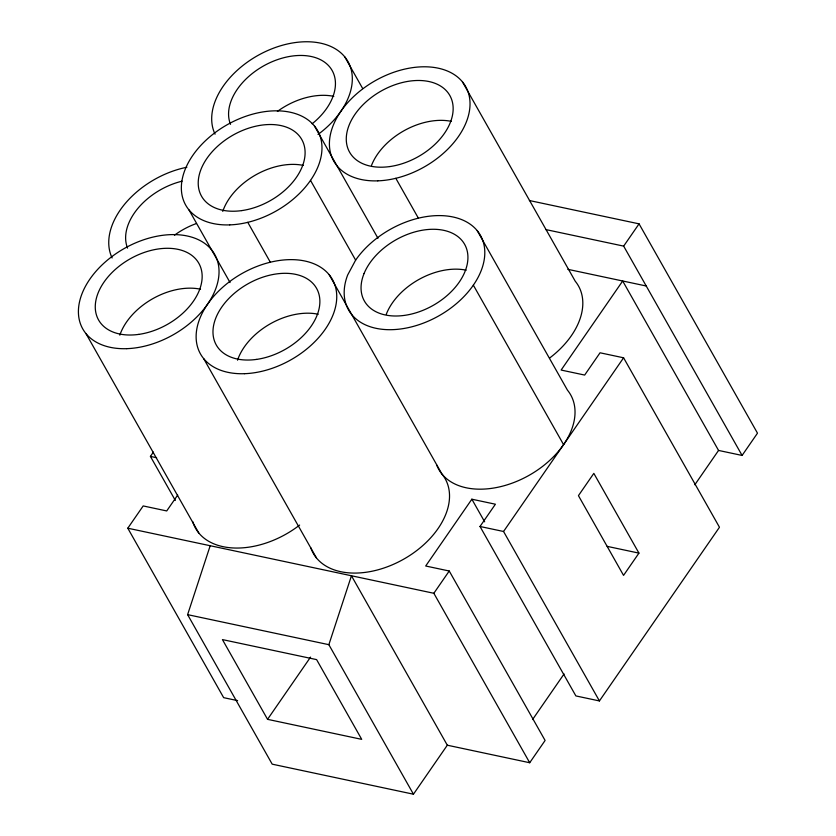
<?xml version="1.0" encoding="UTF-8"?>
<svg xmlns="http://www.w3.org/2000/svg" width="836" height="836" viewBox="0 0 836 836"><rect width="100%" height="100%" fill="white"/><g stroke="black" fill="none" stroke-linecap="round" stroke-linejoin="round"><path stroke-width="1.25" d="M413.454 794.2L328.861 644.681L351.444 575.764L447.312 745.21L413.454 794.2L272.202 764.167L187.609 614.648L210.191 545.73M386.295 314.273L386.619 313.416A57.579 37.693 -29.5 0 1 466.206 270.185M355.634 260.132L347.682 274.96A75.762 49.606 -29.5 0 0 422.849 323.333A75.762 49.606 -29.5 0 0 474.231 227.476A75.762 49.606 -29.5 0 0 355.634 260.132L310.511 180.388M175.351 500.461L150.417 456.404L153.385 452.109M237.612 700.62L223.661 697.663L127.793 528.206L143.186 505.937L166.719 510.942L177.713 495.037M267.551 719.336L222.428 639.592L316.604 659.614L361.716 739.358L267.551 719.336L310.564 657.096M639.059 223.849L757.489 433.173L742.096 455.442L623.666 246.118L639.059 223.849L529.387 200.535M742.096 455.442L718.552 450.437L622.684 280.99L561.123 370.055L584.667 375.061L600.049 352.792L623.593 357.798L719.472 527.255L599.422 700.934L575.879 695.928L480.01 526.481L495.403 504.212L471.859 499.207L425.691 566.003L449.235 571.009L545.103 740.466L529.71 762.735L447.312 745.21M529.71 762.735L433.842 593.278L449.235 571.009M599.422 700.934L503.554 531.487L623.593 357.798M638.944 553.118L623.552 575.387L578.439 495.643L593.832 473.375L638.944 553.118L607.135 546.357M532.553 719.556L564.07 673.962M694.82 484.775L718.552 450.437M545.877 229.586L623.666 246.118M567.832 269.328L646.228 285.996M150.417 456.404L156.614 457.72M480.01 526.481L503.554 531.487M127.793 528.206L433.842 593.278M187.609 614.648L328.861 644.681M462.465 81.886L575.252 281.241A75.762 49.606 -29.5 0 1 549.576 358.069M477.241 230.694L567.466 390.172A75.762 49.606 -29.5 0 1 529.71 474.973A75.762 49.606 -29.5 0 1 436.737 465.109M344.756 56.858L362.699 88.574M473.343 285.16L563.579 444.637M395.825 178.308L418.376 218.175M314.409 125.922L377.976 238.281M471.859 499.207L484.64 521.8M329.185 274.72L441.972 474.085A75.762 49.606 -29.5 0 1 403.349 559.368A75.762 49.606 -29.5 0 1 310.793 547.789M247.769 222.334L270.321 262.211M188.915 209.826L230.057 282.547M203.681 358.634L316.478 557.988M85.972 333.606L198.759 532.96M299.622 525.081A75.762 49.606 -29.5 0 1 192.688 521.518M112.118 257.969A75.762 49.606 -29.5 0 1 186.867 167.252M127.584 248.125A57.579 37.693 -29.5 0 1 182.029 181.193M215.061 134.188A75.762 49.606 -29.5 0 1 255.492 56.848A75.762 49.606 -29.5 0 1 344.944 57.088A75.762 49.606 -29.5 0 1 318.025 134.471M230.527 124.345A57.579 37.693 -29.5 0 1 262.138 66.755A57.579 37.693 -29.5 0 1 329.154 66.295A57.579 37.693 -29.5 0 1 312.141 123.791M237.539 360.201A57.579 37.693 -29.5 0 1 318.234 314.242M119.83 335.173A57.579 37.693 -29.5 0 1 200.525 289.214M222.763 211.393A57.579 37.693 -29.5 0 1 303.458 165.434M371.466 165.549A57.579 37.693 -29.5 0 1 451.44 121.387M277.374 111.439A57.579 37.693 -29.5 0 1 333.804 96.37M174.442 235.219A57.579 37.693 -29.5 0 1 196.429 223.515M364.057 273.539L363.012 276.371A57.579 37.693 -29.5 0 0 398.469 315.945A57.579 37.693 -29.5 0 0 464.92 271.742L465.965 268.91A57.579 37.693 -29.5 0 0 430.509 229.336A57.579 37.693 -29.5 0 0 364.057 273.539M377.788 180.848A75.762 49.606 -29.5 0 0 468.536 93.318A75.762 49.606 -29.5 0 0 352.823 97.342A75.762 49.606 -29.5 0 0 377.788 180.848M389.91 166.552A57.579 37.693 -29.5 0 0 450.113 96.004A57.579 37.693 -29.5 0 0 359.125 108.962A57.579 37.693 -29.5 0 0 389.91 166.552M244.499 373.692A75.762 49.606 -29.5 0 0 335.257 286.163A75.762 49.606 -29.5 0 0 219.544 290.186A75.762 49.606 -29.5 0 0 244.499 373.692M126.79 348.664A75.762 49.606 -29.5 0 0 217.548 261.135A75.762 49.606 -29.5 0 0 101.825 265.158A75.762 49.606 -29.5 0 0 126.79 348.664M256.537 359.407A57.579 37.693 -29.5 0 0 316.865 288.901A57.579 37.693 -29.5 0 0 225.898 301.723A57.579 37.693 -29.5 0 0 256.537 359.407M138.828 334.379A57.579 37.693 -29.5 0 0 199.146 263.873A57.579 37.693 -29.5 0 0 108.189 276.695A57.579 37.693 -29.5 0 0 138.828 334.379M229.733 224.884A75.762 49.606 -29.5 0 0 320.481 137.355A75.762 49.606 -29.5 0 0 204.768 141.378A75.762 49.606 -29.5 0 0 229.733 224.884M241.761 210.599A57.579 37.693 -29.5 0 0 302.089 140.093A57.579 37.693 -29.5 0 0 211.132 152.925A57.579 37.693 -29.5 0 0 241.761 210.599"/></g></svg>
